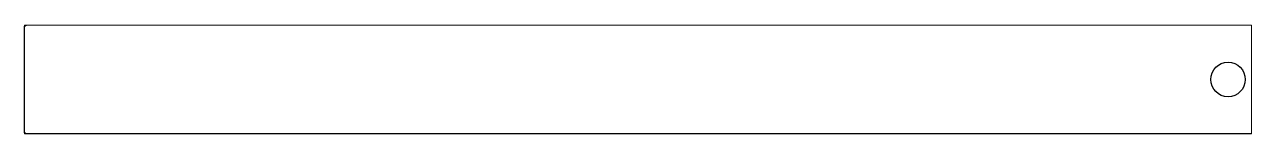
# Paper-space layout 'Layout1' of a CAD drawing. Header units: millimetres. Extents: x 0 to 257, y 86 to 109.
# The model-space entities are those that its viewports show. They can reach past a viewport. Long polylines and large blocks are cut down to what shows.
import ezdxf

# ---------------------------------------------------------------- set-up
doc = ezdxf.new("R2010")
doc.units = ezdxf.units.MM
doc.header["$LTSCALE"] = 10
doc.layers.add('BOLTS', color=6, linetype='Continuous')
doc.layers.add('MEMBERS', color=5, linetype='Continuous')

msp = doc.modelspace()

# ---------------------------------------------------------------- linework, layer by layer
at = {"layer": 'BOLTS', "color": 4, "linetype": 'Continuous'}
msp.add_circle((7707.3, -924.3), 110.5, dxfattribs=at)
at = {"layer": 'MEMBERS', "color": 3, "linetype": 'Continuous'}
for p, q in [((0, -581.8), (10.9, -574.3)), ((0, -1266.8), (0, -581.8)), ((10.9, -574.3), (7857.3, -574.3)), ((7857.3, -574.3), (7857.3, -1274.3)), ((10.9, -1274.3), (0, -1266.8)), ((7857.3, -1274.3), (10.9, -1274.3))]:
    msp.add_line(p, q, dxfattribs=at)

psp = doc.layouts.get("Layout1")

# ---------------------------------------------------------------- viewports
at = {"layer": '0'}
psp.add_viewport(center=(128.5, 97.5), size=(257, 22.89596), view_center_point=(3928.64, -924.33), view_height=700, dxfattribs=at)

doc.saveas('drawing.dxf')
